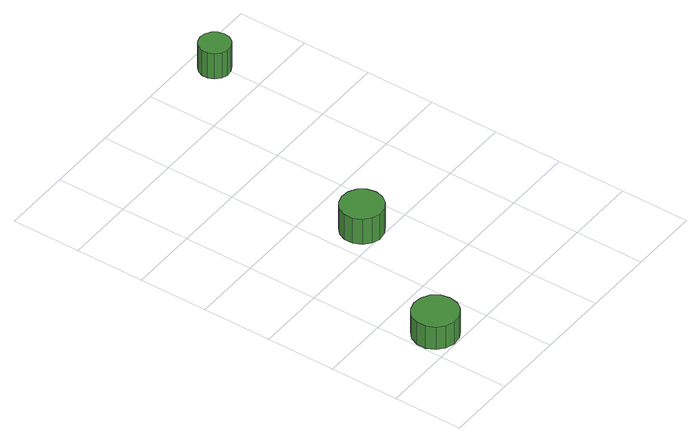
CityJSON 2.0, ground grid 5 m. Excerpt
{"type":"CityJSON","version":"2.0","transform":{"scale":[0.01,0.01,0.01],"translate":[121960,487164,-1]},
"CityObjects":{
"tree1":{"type":"SolitaryVegetationObject","attributes":{"function":"something"},"geometry":[{"type":"MultiSurface","lod":"1","boundaries":[[[0,1,2,3,4,5,6,7,8,9,10,11,12,13,14]],[[15,16,17,18,19,20,21,22,23,24,25,26,27,28,29]],[[0,29,28,1]],[[1,28,27,2]],[[2,27,26,3]],[[3,26,25,4]],[[4,25,24,5]],[[5,24,23,6]],[[6,23,22,7]],[[7,22,21,8]],[[8,21,20,9]],[[9,20,19,10]],[[10,19,18,11]],[[11,18,17,12]],[[12,17,16,13]],[[13,16,15,14]],[[14,15,29,0]]]}]},
"tree2":{"type":"SolitaryVegetationObject","attributes":{"function":"something"},"geometry":[{"type":"MultiSurface","lod":"1","boundaries":[[[30,31,32,33,34,35,36,37,38,39,40,41,42,43,44]],[[45,46,47,48,49,50,51,52,53,54,55,56,57,58,59]],[[30,59,58,31]],[[31,58,57,32]],[[32,57,56,33]],[[33,56,55,34]],[[34,55,54,35]],[[35,54,53,36]],[[36,53,52,37]],[[37,52,51,38]],[[38,51,50,39]],[[39,50,49,40]],[[40,49,48,41]],[[41,48,47,42]],[[42,47,46,43]],[[43,46,45,44]],[[44,45,59,30]]]}]},
"tree3":{"type":"SolitaryVegetationObject","attributes":{"function":"something"},"geometry":[{"type":"MultiSurface","lod":"1","boundaries":[[[60,61,62,63,64,65,66,67,68,69,70,71,72,73,74]],[[75,76,77,78,79,80,81,82,83,84,85,86,87,88,89]],[[60,89,88,61]],[[61,88,87,62]],[[62,87,86,63]],[[63,86,85,64]],[[64,85,84,65]],[[65,84,83,66]],[[66,83,82,67]],[[67,82,81,68]],[[68,81,80,69]],[[69,80,79,70]],[[70,79,78,71]],[[71,78,77,72]],[[72,77,76,73]],[[73,76,75,74]],[[74,75,89,60]]]}]}
},
"vertices":[
[334,168,252],[320,233,252],[280,288,252],[222,321,252],[156,328,252],[92,308,252],[42,263,252],[15,201,252],[15,134,252],[42,73,252],[92,28,252],[156,7,252],[222,14,252],[280,48,252],[320,102,252],[320,102,65],[280,48,65],[222,14,65],[156,7,65],[92,28,65],[42,73,65],[15,134,65],[15,201,65],[42,263,65],[92,308,65],[156,328,65],[222,321,65],[280,288,65],[320,233,65],[334,168,65],
[882,1143,276],[869,1205,276],[832,1256,276],[778,1288,276],[715,1294,276],[655,1275,276],[608,1232,276],[582,1175,276],[582,1112,276],[608,1054,276],[655,1012,276],[715,992,276],[778,999,276],[832,1030,276],[869,1081,276],[869,1081,66],[832,1030,66],[778,999,66],[715,992,66],[655,1012,66],[608,1054,66],[582,1112,66],[582,1175,66],[608,1232,66],[655,1275,66],[715,1294,66],[778,1288,66],[832,1256,66],[869,1205,66],[882,1143,66],
[1581,2829,277],[1572,2874,277],[1545,2912,277],[1505,2935,277],[1459,2939,277],[1415,2925,277],[1381,2894,277],[1363,2852,277],[1363,2807,277],[1381,2765,277],[1415,2734,277],[1459,2720,277],[1505,2724,277],[1545,2747,277],[1572,2785,277],[1572,2785,66],[1545,2747,66],[1505,2724,66],[1459,2720,66],[1415,2734,66],[1381,2765,66],[1363,2807,66],[1363,2852,66],[1381,2894,66],[1415,2925,66],[1459,2939,66],[1505,2935,66],[1545,2912,66],[1572,2874,66],[1581,2829,66]
]}
